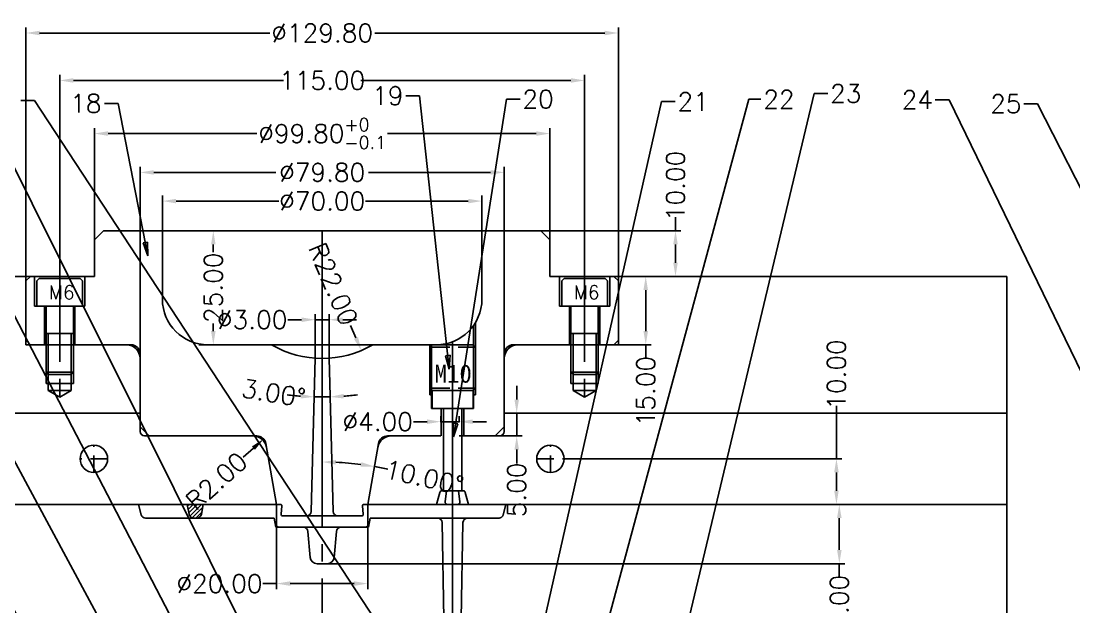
# Model space of a CAD drawing. Header units: millimetres. Extents: x -3459 to 4133, y -535 to 399.
# Drawn here: x 2379.5 to 2610.2, y -266.1 to -137.6 of the extents above; entities that cross this region are included whole.
import ezdxf

# ---------------------------------------------------------------- set-up
doc = ezdxf.new("R2010")
doc.units = ezdxf.units.MM
doc.header["$LTSCALE"] = 15
doc.linetypes.add('CENTER', pattern=[2, 1.25, -0.25, 0.25, -0.25])
doc.linetypes.add('DASHED2', pattern=[0.375, 0.25, -0.125])
for name, color, linetype in [('cl', 1, 'CENTER'), ('COOL-1', 7, 'DASHED2'), ('DIM', 1, 'Continuous'), ('EJE', 6, 'Continuous'), ('main', 4, 'Continuous'), ('SCREW', 6, 'DASHED2')]:
    doc.layers.add(name, color=color, linetype=linetype)
doc.styles.add('TXT', font='txt.shx')
doc.dimstyles.new('DIM-P4', dxfattribs={"dimtxt": 4, "dimasz": 3, "dimexe": 1.2, "dimexo": 0, "dimgap": 0.5, "dimtad": 0, "dimzin": 1, "dimdsep": 46, "dimtxsty": 'TXT', "dimcen": 0, "dimclrd": 256, "dimclre": 256, "dimclrt": 256, "dimazin": 0, "dimtfac": 1, "dimtmove": 0, "dimatfit": 3, "dimldrblk": 'CLOSEDBLANK', "dimfxl": 1, "dimtolj": 1, "dimtzin": 0, "dimarcsym": 0})

# ---------------------------------------------------------------- blocks, each defined once
blk = doc.blocks.new('*D72')
at = {"layer": 'DEFPOINTS', "color": 0, "linetype": 'ByBlock'}
for p in [(2471.49, -225.64), (2475.49, -225.51), (2475.49, -225.64)]:
    blk.add_point(p, dxfattribs=at)
at = {"layer": 'DIM', "linetype": 'ByBlock', "lineweight": -2}
for p, q in [((2468.49, -225.51), (2465.49, -225.51)), ((2471.49, -225.64), (2471.49, -224.31)), ((2475.49, -225.51), (2471.49, -225.51)), ((2475.49, -225.64), (2475.49, -224.31)), ((2478.49, -225.51), (2481.49, -225.51))]:
    blk.add_line(p, q, dxfattribs=at)
at = {"layer": 'DIM', "linetype": 'ByBlock'}
for points in [[(2468.49, -225.01), (2468.49, -226.01), (2471.49, -225.51)], [(2478.49, -225.01), (2478.49, -226.01), (2475.49, -225.51)]]:
    blk.add_solid(points, dxfattribs=at)
at = {"layer": 'DIM', "linetype": 'ByBlock', "insert": (2457.65, -225.51), "char_height": 4, "attachment_point": 5, "style": 'TXT'}
blk.add_mtext('\\A1;%%c4.00', dxfattribs=at)
blk = doc.blocks.new('_ClosedBlank')
at = {"color": 0, "linetype": 'ByBlock', "lineweight": -2}
for p, q in [((-1, 0.167), (0, 0)), ((-1, 0.167), (-1, -0.167)), ((0, 0), (-1, -0.167))]:
    blk.add_line(p, q, dxfattribs=at)
blk = doc.blocks.new('*D98')
at = {"layer": 'DEFPOINTS', "color": 0, "linetype": 'ByBlock'}
for p in [(2493.39, -183.64), (2509.39, -193.64), (2522.9, -193.64)]:
    blk.add_point(p, dxfattribs=at)
at = {"layer": 'DIM', "linetype": 'ByBlock', "lineweight": -2}
for p, q in [((2522.9, -183.64), (2522.9, -180.64)), ((2493.39, -183.64), (2524.1, -183.64)), ((2522.9, -190.64), (2522.9, -186.64)), ((2509.39, -193.64), (2524.1, -193.64))]:
    blk.add_line(p, q, dxfattribs=at)
at = {"layer": 'DIM', "linetype": 'ByBlock'}
for points in [[(2522.4, -186.64), (2523.4, -186.64), (2522.9, -183.64)], [(2522.4, -190.64), (2523.4, -190.64), (2522.9, -193.64)]]:
    blk.add_solid(points, dxfattribs=at)
at = {"layer": 'DIM', "linetype": 'ByBlock', "insert": (2522.9, -173.81), "char_height": 4, "attachment_point": 5, "rotation": 90, "style": 'TXT'}
blk.add_mtext('\\A1;10.00', dxfattribs=at)
blk = doc.blocks.new('*D99')
at = {"layer": 'DEFPOINTS', "color": 0, "linetype": 'ByBlock'}
for p in [(2508.49, -193.64), (2516.38, -193.64), (2509.39, -208.64)]:
    blk.add_point(p, dxfattribs=at)
at = {"layer": 'DIM', "linetype": 'ByBlock', "lineweight": -2}
for p, q in [((2508.49, -193.64), (2517.58, -193.64)), ((2516.38, -196.64), (2516.38, -205.64)), ((2509.39, -208.64), (2517.58, -208.64)), ((2516.38, -208.64), (2516.38, -211.64))]:
    blk.add_line(p, q, dxfattribs=at)
at = {"layer": 'DIM', "linetype": 'ByBlock'}
for points in [[(2515.88, -196.64), (2516.88, -196.64), (2516.38, -193.64)], [(2515.88, -205.64), (2516.88, -205.64), (2516.38, -208.64)]]:
    blk.add_solid(points, dxfattribs=at)
at = {"layer": 'DIM', "linetype": 'ByBlock', "insert": (2516.38, -218.81), "char_height": 4, "attachment_point": 5, "rotation": 90, "style": 'TXT'}
blk.add_mtext('\\A1;15.00', dxfattribs=at)
blk = doc.blocks.new('*D100')
at = {"layer": 'DEFPOINTS', "color": 0, "linetype": 'ByBlock'}
for p in [(2480.49, -177.13), (2410.49, -183.64), (2480.49, -183.64)]:
    blk.add_point(p, dxfattribs=at)
at = {"layer": 'DIM', "linetype": 'ByBlock', "lineweight": -2}
for p, q in [((2410.49, -183.64), (2410.49, -175.93)), ((2413.49, -177.13), (2435.99, -177.13)), ((2477.49, -177.13), (2454.99, -177.13)), ((2480.49, -183.64), (2480.49, -175.93))]:
    blk.add_line(p, q, dxfattribs=at)
at = {"layer": 'DIM', "linetype": 'ByBlock'}
for points in [[(2413.49, -176.63), (2413.49, -177.63), (2410.49, -177.13)], [(2477.49, -176.63), (2477.49, -177.63), (2480.49, -177.13)]]:
    blk.add_solid(points, dxfattribs=at)
at = {"layer": 'DIM', "linetype": 'ByBlock', "insert": (2445.49, -177.13), "char_height": 4, "attachment_point": 5, "style": 'TXT'}
blk.add_mtext('\\A1;%%c70.00', dxfattribs=at)
blk = doc.blocks.new('*D101')
at = {"layer": 'DEFPOINTS', "color": 0, "linetype": 'ByBlock'}
for p in [(2510.39, -140.27), (2380.59, -194.64), (2510.39, -194.64)]:
    blk.add_point(p, dxfattribs=at)
at = {"layer": 'DIM', "linetype": 'ByBlock', "lineweight": -2}
for p, q in [((2380.59, -194.64), (2380.59, -139.07)), ((2383.59, -140.27), (2433.99, -140.27)), ((2507.39, -140.27), (2456.99, -140.27)), ((2510.39, -194.64), (2510.39, -139.07))]:
    blk.add_line(p, q, dxfattribs=at)
at = {"layer": 'DIM', "linetype": 'ByBlock'}
for points in [[(2383.59, -139.77), (2383.59, -140.77), (2380.59, -140.27)], [(2507.39, -139.77), (2507.39, -140.77), (2510.39, -140.27)]]:
    blk.add_solid(points, dxfattribs=at)
at = {"layer": 'DIM', "linetype": 'ByBlock', "insert": (2445.49, -140.27), "char_height": 4, "attachment_point": 5, "style": 'TXT'}
blk.add_mtext('\\A1;%%c129.80', dxfattribs=at)
blk = doc.blocks.new('*D102')
at = {"layer": 'DEFPOINTS', "color": 0, "linetype": 'ByBlock'}
for p in [(2502.99, -150.67), (2387.99, -193.64), (2502.99, -193.64)]:
    blk.add_point(p, dxfattribs=at)
at = {"layer": 'DIM', "linetype": 'ByBlock', "lineweight": -2}
for p, q in [((2387.99, -193.64), (2387.99, -149.47)), ((2502.99, -193.64), (2502.99, -149.47)), ((2390.99, -150.67), (2436.99, -150.67)), ((2499.99, -150.67), (2453.99, -150.67))]:
    blk.add_line(p, q, dxfattribs=at)
at = {"layer": 'DIM', "linetype": 'ByBlock'}
for points in [[(2390.99, -150.17), (2390.99, -151.17), (2387.99, -150.67)], [(2499.99, -150.17), (2499.99, -151.17), (2502.99, -150.67)]]:
    blk.add_solid(points, dxfattribs=at)
at = {"layer": 'DIM', "linetype": 'ByBlock', "insert": (2445.49, -150.67), "char_height": 4, "attachment_point": 5, "style": 'TXT'}
blk.add_mtext('\\A1;115.00', dxfattribs=at)
blk = doc.blocks.new('*D103')
at = {"layer": 'DEFPOINTS', "color": 0, "linetype": 'ByBlock'}
for p in [(2495.39, -162.32), (2395.59, -185.64), (2495.39, -185.64)]:
    blk.add_point(p, dxfattribs=at)
at = {"layer": 'DIM', "linetype": 'ByBlock', "lineweight": -2}
for p, q in [((2395.59, -185.64), (2395.59, -161.12)), ((2495.39, -185.64), (2495.39, -161.12)), ((2398.59, -162.32), (2431.15, -162.32)), ((2492.39, -162.32), (2459.82, -162.32))]:
    blk.add_line(p, q, dxfattribs=at)
at = {"layer": 'DIM', "linetype": 'ByBlock'}
for points in [[(2398.59, -161.82), (2398.59, -162.82), (2395.59, -162.32)], [(2492.39, -161.82), (2492.39, -162.82), (2495.39, -162.32)]]:
    blk.add_solid(points, dxfattribs=at)
at = {"layer": 'DIM', "linetype": 'ByBlock', "insert": (2445.49, -162.32), "char_height": 4, "attachment_point": 5, "style": 'TXT'}
blk.add_mtext('\\A1;\\A1;%%c99.80{\\H0.7x;\\S+0^ -0.1;}', dxfattribs=at)
blk = doc.blocks.new('*D104')
at = {"layer": 'DEFPOINTS', "color": 0, "linetype": 'ByBlock'}
for p in [(2443.99, -203.14), (2443.99, -211.59), (2446.99, -211.64)]:
    blk.add_point(p, dxfattribs=at)
at = {"layer": 'DIM', "linetype": 'ByBlock', "lineweight": -2}
for p, q in [((2443.99, -211.59), (2443.99, -201.94)), ((2446.99, -211.64), (2446.99, -201.94)), ((2440.99, -203.14), (2437.99, -203.14)), ((2446.99, -203.14), (2443.99, -203.14)), ((2449.99, -203.14), (2452.99, -203.14))]:
    blk.add_line(p, q, dxfattribs=at)
at = {"layer": 'DIM', "linetype": 'ByBlock'}
for points in [[(2440.99, -202.64), (2440.99, -203.64), (2443.99, -203.14)], [(2449.99, -202.64), (2449.99, -203.64), (2446.99, -203.14)]]:
    blk.add_solid(points, dxfattribs=at)
at = {"layer": 'DIM', "linetype": 'ByBlock', "insert": (2430.15, -203.14), "char_height": 4, "attachment_point": 5, "style": 'TXT'}
blk.add_mtext('\\A1;%%c3.00', dxfattribs=at)
blk = doc.blocks.new('*D105')
at = {"layer": 'DEFPOINTS', "color": 0, "linetype": 'ByBlock'}
for p in [(2445.49, -189.64), (2454.06, -209.9)]:
    blk.add_point(p, dxfattribs=at)
at = {"layer": 'DIM', "linetype": 'ByBlock', "lineweight": -2}
blk.add_line((2451.72, -204.38), (2452.89, -207.14), dxfattribs=at)
at = {"layer": 'DIM', "linetype": 'ByBlock'}
blk.add_solid([(2453.35, -206.94), (2452.43, -207.33), (2454.06, -209.9)], dxfattribs=at)
at = {"layer": 'DIM', "linetype": 'ByBlock', "insert": (2447.89, -195.32), "char_height": 4, "attachment_point": 5, "rotation": 292.9304, "style": 'TXT'}
blk.add_mtext('\\A1;R22.00', dxfattribs=at)
blk = doc.blocks.new('*D106')
at = {"layer": 'DEFPOINTS', "color": 0, "linetype": 'ByBlock'}
for p in [(2485.39, -170.84), (2405.59, -210.64), (2485.39, -210.64)]:
    blk.add_point(p, dxfattribs=at)
at = {"layer": 'DIM', "linetype": 'ByBlock', "lineweight": -2}
for p, q in [((2405.59, -210.64), (2405.59, -169.64)), ((2485.39, -210.64), (2485.39, -169.64)), ((2408.59, -170.84), (2435.32, -170.84)), ((2482.39, -170.84), (2455.65, -170.84))]:
    blk.add_line(p, q, dxfattribs=at)
at = {"layer": 'DIM', "linetype": 'ByBlock'}
for points in [[(2408.59, -170.34), (2408.59, -171.34), (2405.59, -170.84)], [(2482.39, -170.34), (2482.39, -171.34), (2485.39, -170.84)]]:
    blk.add_solid(points, dxfattribs=at)
at = {"layer": 'DIM', "linetype": 'ByBlock', "insert": (2445.49, -170.84), "char_height": 4, "attachment_point": 5, "style": 'TXT'}
blk.add_mtext('\\A1;%%c79.80', dxfattribs=at)
blk = doc.blocks.new('*D107')
at = {"layer": 'DEFPOINTS', "color": 0, "linetype": 'ByBlock'}
for p in [(2485.39, -223.64), (2484.39, -228.64), (2488.11, -228.64)]:
    blk.add_point(p, dxfattribs=at)
at = {"layer": 'DIM', "linetype": 'ByBlock', "lineweight": -2}
for p, q in [((2488.11, -220.64), (2488.11, -217.64)), ((2485.39, -223.64), (2489.31, -223.64)), ((2488.11, -223.64), (2488.11, -228.64)), ((2484.39, -228.64), (2489.31, -228.64)), ((2488.11, -231.64), (2488.11, -234.64))]:
    blk.add_line(p, q, dxfattribs=at)
at = {"layer": 'DIM', "linetype": 'ByBlock'}
for points in [[(2487.61, -220.64), (2488.61, -220.64), (2488.11, -223.64)], [(2487.61, -231.64), (2488.61, -231.64), (2488.11, -228.64)]]:
    blk.add_solid(points, dxfattribs=at)
at = {"layer": 'DIM', "linetype": 'ByBlock', "insert": (2488.11, -240.47), "char_height": 4, "attachment_point": 5, "rotation": 90, "style": 'TXT'}
blk.add_mtext('\\A1;5.00', dxfattribs=at)
blk = doc.blocks.new('*D112')
at = {"layer": 'DEFPOINTS', "color": 0, "linetype": 'ByBlock'}
for p in [(2421.64, -183.64), (2426.2, -183.64), (2426.2, -208.64)]:
    blk.add_point(p, dxfattribs=at)
at = {"layer": 'DIM', "linetype": 'ByBlock', "lineweight": -2}
for p, q in [((2426.2, -183.64), (2420.44, -183.64)), ((2421.64, -186.64), (2421.64, -188.31)), ((2421.64, -205.64), (2421.64, -203.97)), ((2426.2, -208.64), (2420.44, -208.64))]:
    blk.add_line(p, q, dxfattribs=at)
at = {"layer": 'DIM', "linetype": 'ByBlock'}
for points in [[(2421.14, -186.64), (2422.14, -186.64), (2421.64, -183.64)], [(2421.14, -205.64), (2422.14, -205.64), (2421.64, -208.64)]]:
    blk.add_solid(points, dxfattribs=at)
at = {"layer": 'DIM', "linetype": 'ByBlock', "insert": (2421.64, -196.14), "char_height": 4, "attachment_point": 5, "rotation": 90, "style": 'TXT'}
blk.add_mtext('\\A1;25.00', dxfattribs=at)
blk = doc.blocks.new('*D113')
at = {"layer": 'DEFPOINTS', "color": 0, "linetype": 'ByBlock'}
for p in [(2546.53, -243.64), (2445.49, -256.64), (2558.79, -256.64)]:
    blk.add_point(p, dxfattribs=at)
at = {"layer": 'DIM', "linetype": 'ByBlock', "lineweight": -2}
for p, q in [((2546.53, -243.64), (2559.99, -243.64)), ((2558.79, -246.64), (2558.79, -253.64)), ((2445.49, -256.64), (2559.99, -256.64)), ((2558.79, -256.64), (2558.79, -259.64))]:
    blk.add_line(p, q, dxfattribs=at)
at = {"layer": 'DIM', "linetype": 'ByBlock'}
for points in [[(2558.29, -246.64), (2559.29, -246.64), (2558.79, -243.64)], [(2558.29, -253.64), (2559.29, -253.64), (2558.79, -256.64)]]:
    blk.add_solid(points, dxfattribs=at)
at = {"layer": 'DIM', "linetype": 'ByBlock', "insert": (2558.79, -266.81), "char_height": 4, "attachment_point": 5, "rotation": 90, "style": 'TXT'}
blk.add_mtext('\\A1;13.00', dxfattribs=at)
blk = doc.blocks.new('*D114')
at = {"layer": 'DEFPOINTS', "color": 0, "linetype": 'ByBlock'}
for p in [(2443.99, -211.59), (2446.99, -211.59), (2446.06, -220.09), (2443.11, -245.17), (2447.86, -245.17)]:
    blk.add_point(p, dxfattribs=at)
at = {"layer": 'DIM', "linetype": 'ByBlock', "lineweight": -2}
for start, end in [(263.2738, 265.8869), (268.5, 271.5), (274.1131, 276.7262)]:
    blk.add_arc((2445.49, -154.31), 65.78, start, end, dxfattribs=at)
at = {"layer": 'DIM', "linetype": 'ByBlock'}
for points in [[(2440.79, -219.42), (2440.74, -220.42), (2443.76, -220.07)], [(2450.23, -220.42), (2450.18, -219.42), (2447.21, -220.07)]]:
    blk.add_solid(points, dxfattribs=at)
at = {"layer": 'DIM', "linetype": 'ByBlock', "insert": (2434.86, -219.23), "char_height": 4, "attachment_point": 5, "rotation": 350.7059, "style": 'TXT'}
blk.add_mtext('\\A1;3.00°', dxfattribs=at)
blk = doc.blocks.new('*D123')
at = {"layer": 'DEFPOINTS', "color": 0, "linetype": 'ByBlock'}
for p in [(2498.49, -233.64), (2558.16, -233.64), (2533.01, -243.64)]:
    blk.add_point(p, dxfattribs=at)
at = {"layer": 'DIM', "linetype": 'ByBlock', "lineweight": -2}
for p, q in [((2558.16, -233.64), (2558.16, -222.01)), ((2498.49, -233.64), (2559.36, -233.64)), ((2558.16, -240.64), (2558.16, -236.64)), ((2533.01, -243.64), (2559.36, -243.64))]:
    blk.add_line(p, q, dxfattribs=at)
at = {"layer": 'DIM', "linetype": 'ByBlock'}
for points in [[(2557.66, -236.64), (2558.66, -236.64), (2558.16, -233.64)], [(2557.66, -240.64), (2558.66, -240.64), (2558.16, -243.64)]]:
    blk.add_solid(points, dxfattribs=at)
at = {"layer": 'DIM', "linetype": 'ByBlock', "insert": (2558.16, -215.17), "char_height": 4, "attachment_point": 5, "rotation": 90, "style": 'TXT'}
blk.add_mtext('\\A1;10.00', dxfattribs=at)
blk = doc.blocks.new('*D124')
at = {"layer": 'DEFPOINTS', "color": 0, "linetype": 'ByBlock'}
for p in [(2435.49, -243.64), (2455.49, -243.64), (2435.49, -261.01)]:
    blk.add_point(p, dxfattribs=at)
at = {"layer": 'DIM', "linetype": 'ByBlock', "lineweight": -2}
for p, q in [((2435.49, -243.64), (2435.49, -262.21)), ((2455.49, -243.64), (2455.49, -262.21)), ((2435.49, -261.01), (2432.49, -261.01)), ((2452.49, -261.01), (2438.49, -261.01))]:
    blk.add_line(p, q, dxfattribs=at)
at = {"layer": 'DIM', "linetype": 'ByBlock'}
for points in [[(2438.49, -260.51), (2438.49, -261.51), (2435.49, -261.01)], [(2452.49, -260.51), (2452.49, -261.51), (2455.49, -261.01)]]:
    blk.add_solid(points, dxfattribs=at)
at = {"layer": 'DIM', "linetype": 'ByBlock', "insert": (2422.99, -261.01), "char_height": 4, "attachment_point": 5, "style": 'TXT'}
blk.add_mtext('\\A1;%%c20.00', dxfattribs=at)
blk = doc.blocks.new('*D125')
at = {"layer": 'DEFPOINTS', "color": 0, "linetype": 'ByBlock'}
for p in [(2445.49, -193.64), (2457.84, -230.29), (2449.32, -234.45), (2455.49, -243.64), (2445.49, -458.64)]:
    blk.add_point(p, dxfattribs=at)
at = {"layer": 'DIM', "linetype": 'ByBlock', "lineweight": -2}
for start, end in [(82.604, 87.396), (77.396, 80)]:
    blk.add_arc((2445.49, -300.35), 66.02, start, end, dxfattribs=at)
at = {"layer": 'DIM', "linetype": 'ByBlock'}
for points in [[(2448.47, -234.91), (2448.5, -233.91), (2445.49, -234.34)], [(2454.06, -234.39), (2453.91, -235.38), (2456.95, -235.34)]]:
    blk.add_solid(points, dxfattribs=at)
at = {"layer": 'DIM', "linetype": 'ByBlock', "insert": (2467.86, -237.71), "char_height": 4, "attachment_point": 5, "rotation": 347.396, "style": 'TXT'}
blk.add_mtext('\\A1;10.00°', dxfattribs=at)
blk = doc.blocks.new('*D132')
at = {"layer": 'DEFPOINTS', "color": 0, "linetype": 'ByBlock'}
for p in [(2431.16, -230.64), (2432.65, -229.31)]:
    blk.add_point(p, dxfattribs=at)
at = {"layer": 'DIM', "linetype": 'ByBlock', "lineweight": -2}
blk.add_line((2428.18, -233.3), (2430.42, -231.31), dxfattribs=at)
at = {"layer": 'DIM', "linetype": 'ByBlock'}
blk.add_solid([(2430.08, -230.93), (2430.75, -231.68), (2432.65, -229.31)], dxfattribs=at)
at = {"layer": 'DIM', "linetype": 'ByBlock', "insert": (2422.33, -238.52), "char_height": 4, "attachment_point": 5, "rotation": 41.7483, "style": 'TXT'}
blk.add_mtext('\\A1;R2.00', dxfattribs=at)

msp = doc.modelspace()

# ---------------------------------------------------------------- hatches: boundary and pattern name
at = {"layer": 'main', "linetype": 'ByBlock'}
h = msp.add_hatch(dxfattribs=at)
h.set_pattern_fill('ANSI31', color=256, scale=0.2, style=0)
h.set_pattern_definition([(45, (4221.08256, -965.0252), (-0.4490128, 0.4490128), [])])
h.paths.add_polyline_path([(2418.0643, -246.64, 0.36397023), (2419.0491, -245.8137), (2419.4324, -243.64), (2415.9324, -243.64), (2416.3157, -245.8137, 0.36397023), (2417.3005, -246.64)])

# ---------------------------------------------------------------- linework, layer by layer
at = {"layer": 'cl'}
for p, q in [((2445.4854, -183.64), (2445.4854, -246.14)), ((2445.4854, -458.64), (2445.4854, -193.64))]:
    msp.add_line(p, q, dxfattribs=at)
at = {"layer": 'cl', "linetype": 'ByBlock'}
msp.add_line((2474.0568, -207.9805), (2474.0568, -294.247), dxfattribs=at)
at = {"layer": 'COOL-1'}
for p, q in [((2395.4854, -236.6444), (2395.4854, -230.6444)), ((2495.4854, -236.6444), (2495.4854, -230.6444)), ((2398.4854, -233.6444), (2392.4854, -233.6444)), ((2492.4854, -233.6444), (2498.4854, -233.6444))]:
    msp.add_line(p, q, dxfattribs=at)
at = {"layer": 'COOL-1', "linetype": 'ByBlock'}
for centre in [(2395.4854, -233.6444), (2495.4854, -233.6444)]:
    msp.add_circle(centre, 3, dxfattribs=at)
at = {"layer": 'DIM', "linetype": 'ByBlock'}
msp.add_line((2426.1971, -208.64), (2418.4854, -208.64), dxfattribs=at)
at = {"layer": 'EJE'}
for p, q in [((2478.6554, -204.4064), (2478.6554, -222.64)), ((2479.0554, -219.64), (2479.0554, -203.7932)), ((2469.0554, -219.64), (2469.0554, -208.64)), ((2469.5554, -208.64), (2469.0554, -209.14)), ((2469.4554, -208.64), (2469.4554, -222.64)), ((2469.5554, -208.64), (2478.5554, -208.64)), ((2478.5554, -208.64), (2479.0554, -209.14)), ((2469.5554, -218.64), (2469.0554, -218.14)), ((2469.5554, -218.64), (2478.5554, -218.64)), ((2469.5554, -218.64), (2469.5554, -222.64)), ((2478.5554, -218.64), (2479.0554, -218.14)), ((2478.5554, -218.64), (2478.5554, -222.64)), ((2469.0554, -219.64), (2469.5554, -219.64)), ((2478.5554, -219.64), (2479.0554, -219.64)), ((2469.4554, -222.64), (2478.6554, -222.64)), ((2471.5554, -222.64), (2471.5554, -228.64)), ((2472.0554, -222.64), (2472.0554, -240.64)), ((2472.0554, -222.64), (2472.0554, -228.64)), ((2476.0554, -222.64), (2476.0554, -240.64)), ((2476.0554, -222.64), (2476.0554, -228.64)), ((2476.5554, -222.64), (2476.5554, -228.64)), ((2472.0554, -240.64), (2476.0554, -240.64)), ((2472.4349, -243.0748), (2472.7554, -240.64)), ((2475.6759, -243.0748), (2475.3554, -240.64)), ((2472.9306, -243.64), (2475.1802, -243.64))]:
    msp.add_line(p, q, dxfattribs=at)
for centre, start, end in [((2472.9306, -243.14), 172.5, 270), ((2475.1802, -243.14), 270, 7.5)]:
    msp.add_arc(centre, 0.5, start, end, dxfattribs=at)
at = {"layer": 'main'}
for p, q in [((2395.5854, -185.64), (2397.5854, -183.64)), ((2493.3854, -183.64), (2397.5854, -183.64)), ((2410.4854, -183.64), (2410.4854, -198.64)), ((2480.4854, -183.64), (2480.4854, -198.64)), ((2493.3854, -183.64), (2495.3854, -185.64)), ((2395.5854, -193.64), (2395.5854, -185.64)), ((2495.3854, -193.64), (2495.3854, -185.64)), ((2395.4854, -193.64), (2295.4854, -193.64)), ((2380.5854, -194.64), (2381.5854, -193.64)), ((2380.5854, -208.64), (2380.5854, -193.64)), ((2395.5854, -193.64), (2381.5854, -193.64)), ((2509.3854, -193.64), (2495.3854, -193.64)), ((2595.4854, -193.64), (2495.4854, -193.64)), ((2510.3854, -194.64), (2509.3854, -193.64)), ((2510.3854, -194.64), (2510.3854, -193.64)), ((2595.4854, -223.64), (2595.4854, -193.64)), ((2510.3854, -208.64), (2510.3854, -194.64)), ((2381.5854, -208.64), (2380.5854, -207.64)), ((2403.5854, -208.64), (2380.5854, -208.64)), ((2420.4854, -208.64), (2470.4854, -208.64)), ((2487.3854, -208.64), (2510.3854, -208.64)), ((2510.3854, -207.64), (2509.3854, -208.64)), ((2405.5854, -227.64), (2405.5854, -210.64)), ((2443.1061, -245.1662), (2443.9854, -211.5886)), ((2447.8647, -245.1662), (2446.9854, -211.5886)), ((2485.3854, -227.64), (2485.3854, -210.64)), ((2295.4854, -223.64), (2405.5854, -223.64)), ((2485.3854, -223.64), (2595.4854, -223.64)), ((2595.4854, -223.64), (2595.4854, -243.64)), ((2407.5854, -228.64), (2405.5854, -226.64)), ((2483.3854, -228.64), (2485.3854, -226.64)), ((2406.5854, -228.64), (2431.1623, -228.64)), ((2433.1319, -230.2927), (2435.4854, -243.64)), ((2457.8389, -230.2927), (2455.4854, -243.64)), ((2471.4854, -228.64), (2459.8085, -228.64)), ((2484.3854, -228.64), (2475.4854, -228.64)), ((2471.2599, -241.0106), (2470.5554, -243.64)), ((2471.7429, -240.64), (2472.0554, -240.64)), ((2476.0554, -240.64), (2476.3679, -240.64)), ((2476.8508, -241.0106), (2477.5554, -243.64)), ((2435.4854, -243.64), (2295.4854, -243.64)), ((2435.4854, -243.64), (2436.3767, -243.64)), ((2436.5139, -245.8139), (2436.6756, -243.9662)), ((2454.4569, -245.8139), (2454.2952, -243.9662)), ((2454.5941, -243.64), (2455.4854, -243.64)), ((2595.4854, -243.64), (2455.4854, -243.64)), ((2595.4854, -243.64), (2595.4854, -293.64)), ((2406.7859, -246.64), (2434.9564, -246.64)), ((2435.3091, -248.64), (2434.9564, -246.64)), ((2436.8128, -246.14), (2442.1065, -246.14)), ((2442.1065, -246.14), (2448.8643, -246.14)), ((2454.158, -246.14), (2448.8643, -246.14)), ((2456.0144, -246.64), (2484.1849, -246.64)), ((2441.3691, -248.64), (2435.3091, -248.64)), ((2441.3691, -248.64), (2449.6017, -248.64)), ((2449.6017, -248.64), (2455.6617, -248.64)), ((2472.1418, -268.64), (2471.7749, -247.6226)), ((2475.969, -268.64), (2476.3359, -247.6226)), ((2442.3653, -249.5529), (2442.8655, -255.2708)), ((2448.6055, -249.5529), (2448.1053, -255.2708)), ((2446.611, -256.64), (2444.3598, -256.64))]:
    msp.add_line(p, q, dxfattribs=at)
at = {"layer": 'main', "linetype": 'DASHED2'}
for p, q in [((2405.82, -245.8988), (2405.2147, -243.64)), ((2485.1508, -245.8988), (2485.7561, -243.64)), ((2455.6617, -248.64), (2456.0144, -246.64))]:
    msp.add_line(p, q, dxfattribs=at)
at = {"layer": 'main', "linetype": 'ByBlock'}
for p, q in [((2415.9324, -243.64), (2416.3157, -245.8137)), ((2419.4324, -243.64), (2419.0491, -245.8137)), ((2417.3005, -246.64), (2418.0643, -246.64))]:
    msp.add_line(p, q, dxfattribs=at)
at = {"layer": 'main'}
for centre, radius, start, end in [((2420.4854, -198.64), 10, 180, 270), ((2470.4854, -198.64), 10, 270, 0), ((2402.5854, -211.64), 3, 360, 90), ((2403.5854, -210.64), 2, 0, 90), ((2445.4854, -189.64), 22, 239.727359, 300.272641), ((2487.3854, -210.64), 2, 90, 180), ((2488.3854, -211.64), 3, 90, 180), ((2406.5854, -227.64), 1, 180, 270), ((2484.3854, -227.64), 1, 270, 0), ((2430.3232, -231.64), 3, 10, 90), ((2431.1623, -230.64), 2, 10, 90), ((2460.6476, -231.64), 3, 90, 170), ((2459.8085, -230.64), 2, 90, 170), ((2471.7429, -241.14), 0.5, 90, 165), ((2476.3679, -241.14), 0.5, 15, 90), ((2436.3767, -243.94), 0.3, 355, 90), ((2454.5941, -243.94), 0.3, 90, 185), ((2406.7859, -245.64), 1, 195, 270), ((2436.8128, -245.84), 0.3, 175, 270), ((2442.1065, -245.14), 1, 270, 358.5), ((2448.8643, -245.14), 1, 181.5, 270), ((2454.158, -245.84), 0.3, 270, 5), ((2470.7751, -247.64), 1, 1, 90), ((2477.3357, -247.64), 1, 90, 179), ((2436.1482, -247.64), 1, 190, 270), ((2441.3691, -249.64), 1, 5, 90), ((2449.6017, -249.64), 1, 90, 175), ((2454.8226, -247.64), 1, 270, 350), ((2444.3598, -255.14), 1.5, 185, 270), ((2446.611, -255.14), 1.5, 270, 355)]:
    msp.add_arc(centre, radius, start, end, dxfattribs=at)
at = {"layer": 'main', "linetype": 'ByBlock'}
for centre, start, end in [((2417.3005, -245.64), 190, 270), ((2418.0643, -245.64), 270, 350)]:
    msp.add_arc(centre, 1, start, end, dxfattribs=at)
at = {"layer": 'main', "linetype": 'DASHED2'}
msp.add_arc((2484.1849, -245.64), 1, 270, 345, dxfattribs=at)
at = {"layer": 'SCREW', "linetype": 'Continuous'}
for p, q in [((2382.4854, -193.64), (2382.4854, -200.14)), ((2393.4854, -193.64), (2393.4854, -200.14)), ((2497.4854, -193.64), (2497.4854, -200.14)), ((2508.4854, -193.64), (2508.4854, -200.14)), ((2383.4854, -194.14), (2382.9854, -194.64)), ((2382.9854, -194.64), (2382.9854, -200.14)), ((2383.4854, -194.14), (2392.4854, -194.14)), ((2392.4854, -194.14), (2392.9854, -194.64)), ((2392.9854, -194.64), (2392.9854, -200.14)), ((2498.4854, -194.14), (2497.9854, -194.64)), ((2497.9854, -194.64), (2497.9854, -200.14)), ((2507.4854, -194.14), (2498.4854, -194.14)), ((2507.4854, -194.14), (2507.9854, -194.64)), ((2507.9854, -194.64), (2507.9854, -200.14)), ((2382.4854, -200.14), (2393.4854, -200.14)), ((2384.6854, -200.14), (2384.6854, -208.64)), ((2384.9854, -200.14), (2384.9854, -217.14)), ((2390.9854, -200.14), (2390.9854, -217.14)), ((2391.2854, -200.14), (2391.2854, -208.64)), ((2508.4854, -200.14), (2497.4854, -200.14)), ((2499.6854, -200.14), (2499.6854, -208.64)), ((2499.9854, -200.14), (2499.9854, -217.14)), ((2505.9854, -200.14), (2505.9854, -217.14)), ((2506.2854, -200.14), (2506.2854, -208.64)), ((2384.9854, -206.14), (2390.9854, -206.14)), ((2385.4854, -206.14), (2385.4854, -218.6967)), ((2390.4854, -206.14), (2390.4854, -218.6967)), ((2505.9854, -206.14), (2499.9854, -206.14)), ((2500.4854, -206.14), (2500.4854, -218.6967)), ((2505.4854, -206.14), (2505.4854, -218.6967)), ((2384.9854, -214.64), (2390.9854, -214.64)), ((2384.9854, -214.64), (2385.4854, -215.14)), ((2385.4854, -215.14), (2390.4854, -215.14)), ((2390.4854, -215.14), (2390.9854, -214.64)), ((2500.4854, -215.14), (2499.9854, -214.64)), ((2505.9854, -214.64), (2499.9854, -214.64)), ((2505.4854, -215.14), (2500.4854, -215.14)), ((2505.9854, -214.64), (2505.4854, -215.14)), ((2384.9854, -217.14), (2390.9854, -217.14)), ((2385.4854, -218.6967), (2387.9854, -220.14)), ((2385.4854, -218.6967), (2390.4854, -218.6967)), ((2390.4854, -218.6967), (2387.9854, -220.14)), ((2505.9854, -217.14), (2499.9854, -217.14)), ((2505.4854, -218.6967), (2500.4854, -218.6967)), ((2500.4854, -218.6967), (2502.9854, -220.14)), ((2505.4854, -218.6967), (2502.9854, -220.14))]:
    msp.add_line(p, q, dxfattribs=at)
at = {"layer": 'SCREW', "linetype": 'CENTER'}
for p, q in [((2387.9854, -193.64), (2387.9854, -220.14)), ((2502.9854, -193.64), (2502.9854, -220.14))]:
    msp.add_line(p, q, dxfattribs=at)
at = {"layer": 'SCREW'}
for p, q in [((2479.0554, -209.14), (2469.0554, -209.14)), ((2479.0554, -218.14), (2469.0554, -218.14))]:
    msp.add_line(p, q, dxfattribs=at)

# ---------------------------------------------------------------- texts
at = {"layer": 'DIM', "linetype": 'ByBlock', "char_height": 4, "style": 'TXT'}
for s, insert, attachment_point in [('19', (2463.3101, -154.0355), 6), ('23', (2556.7754, -153.5421), 4), ('18', (2397.136, -155.7138), 6), ('20', (2489.3553, -154.7844), 4), ('21', (2523.3344, -155.3224), 4), ('22', (2542.1319, -154.8003), 4), ('24', (2579.3221, -154.9063), 6), ('25', (2598.7079, -155.7868), 6)]:
    msp.add_mtext(s, dxfattribs=dict(at, insert=insert, attachment_point=attachment_point))
at = {"layer": 'SCREW', "linetype": 'Continuous', "char_height": 3, "attachment_point": 1}
for insert in [(2385.6153, -195.6624), (2500.6153, -195.6624)]:
    msp.add_mtext('{\\Ftxt.shx|c134;M6}', dxfattribs=dict(at, insert=insert))
at = {"layer": 'SCREW', "insert": (2470.1151, -212.9672), "char_height": 4, "width": 15, "attachment_point": 1}
msp.add_mtext('M10', dxfattribs=at)

# ---------------------------------------------------------------- dimensions: what is measured, and where the dimension line sits
at = {"layer": 'DIM', "linetype": 'ByBlock'}
for base, p1, p2, text, picture, middle in [((2510.3854, -140.2709), (2380.5854, -194.64), (2510.3854, -194.64), '%%c<>', '*D101', (2445.4854, -140.2709)), ((2495.3854, -162.3193), (2395.5854, -185.64), (2495.3854, -185.64), '\\A1;%%c<>{\\H0.7x;\\S+0^ -0.1;}', '*D103', (2445.4854, -162.3193))]:
    dim = msp.add_linear_dim(base=base, p1=p1, p2=p2, text=text, dimstyle='DIM-P4', dxfattribs=at)
    dim.commit()
    dim.dimension.update_dxf_attribs({"geometry": picture, "text_midpoint": middle})
dim = msp.add_linear_dim(base=(2502.9854, -150.6651), p1=(2387.9854, -193.64), p2=(2502.9854, -193.64), dimstyle='DIM-P4', dxfattribs=at)
dim.commit()
dim.dimension.update_dxf_attribs({"geometry": '*D102', "text_midpoint": (2445.4854, -150.6651)})
for base, p1, p2, picture, middle in [((2485.3854, -170.8394), (2405.5854, -210.64), (2485.3854, -210.64), '*D106', (2445.4854, -170.8394)), ((2480.4854, -177.1323), (2410.4854, -183.64), (2480.4854, -183.64), '*D100', (2445.4854, -177.1323)), ((2443.9854, -203.1401), (2446.9867, -211.64), (2443.9854, -211.5888), '*D104', (2430.1521, -203.1401)), ((2475.4854, -225.506), (2471.4854, -225.64), (2475.4854, -225.64), '*D72', (2457.6521, -225.506)), ((2435.4854, -261.0056), (2455.4854, -243.64), (2435.4854, -243.64), '*D124', (2422.9854, -261.0056))]:
    dim = msp.add_linear_dim(base=base, p1=p1, p2=p2, text='%%c<>', dimstyle='DIM-P4', dxfattribs=at)
    dim.commit()
    dim.dimension.update_dxf_attribs({"geometry": picture, "text_midpoint": middle, "dimtype": 160})
for base, p1, p2, picture, middle in [((2522.9017, -193.64), (2493.3854, -183.64), (2509.3854, -193.64), '*D98', (2522.9017, -173.8067)), ((2516.384, -193.64), (2509.3854, -208.64), (2508.4854, -193.64), '*D99', (2516.384, -218.8067)), ((2558.1566, -233.6444), (2533.006, -243.64), (2498.4854, -233.6444), '*D123', (2558.1566, -215.1736)), ((2488.1085, -228.64), (2485.3854, -223.64), (2484.3854, -228.64), '*D107', (2488.1085, -240.4734))]:
    dim = msp.add_linear_dim(base=base, p1=p1, p2=p2, angle=90, dimstyle='DIM-P4', dxfattribs=at)
    dim.commit()
    dim.dimension.update_dxf_attribs({"geometry": picture, "text_midpoint": middle, "dimtype": 160})
for base, p1, p2, picture, middle in [((2421.6438, -183.64), (2426.1971, -208.64), (2426.1971, -183.64), '*D112', (2421.6438, -196.14)), ((2558.7894, -256.64), (2546.529, -243.64), (2445.4854, -256.64), '*D113', (2558.7894, -266.8067))]:
    dim = msp.add_linear_dim(base=base, p1=p1, p2=p2, angle=90, dimstyle='DIM-P4', dxfattribs=at)
    dim.commit()
    dim.dimension.update_dxf_attribs({"geometry": picture, "text_midpoint": middle})
for center, mpoint, picture, middle in [((2445.4854, -189.64), (2454.0569, -209.9016), '*D105', (2447.888, -195.3194)), ((2431.1623, -230.64), (2432.6544, -229.3083), '*D132', (2422.3337, -238.5194))]:
    dim = msp.add_radius_dim(center=center, mpoint=mpoint, dimstyle='DIM-P4', dxfattribs=at)
    dim.commit()
    dim.dimension.update_dxf_attribs({"geometry": picture, "text_midpoint": middle, "dimtype": 164})
dim = msp.add_angular_dim_2l(base=(2449.3239, -234.4489), line1=((2445.4854, -458.64), (2445.4854, -193.64)), line2=((2457.8389, -230.2927), (2455.4854, -243.64)), dimstyle='DIM-P4', dxfattribs=at)
dim.commit()
dim.dimension.update_dxf_attribs({"geometry": '*D125', "text_midpoint": (2467.8606, -237.7101)})
dim = msp.add_angular_dim_2l(base=(2446.0595, -220.0883), line1=((2443.1061, -245.1662), (2443.9854, -211.5886)), line2=((2447.8647, -245.1662), (2446.9854, -211.5886)), dimstyle='DIM-P4', dxfattribs=at)
dim.commit()
dim.dimension.update_dxf_attribs({"geometry": '*D114', "text_midpoint": (2434.861, -219.2272), "dimtype": 162})

# ---------------------------------------------------------------- leaders
at = {"layer": 'DIM', "linetype": 'ByBlock', "annotation_type": 0, "has_hookline": 1}
for points, hookline_direction, text_width in [([(2473.3216, -213.9892), (2466.8101, -154.0355), (2463.8101, -154.0355)], 1, 5.3333), ([(2498.826, -381.9258), (2553.2754, -153.5421), (2556.2754, -153.5421)], 0, 6.6667), ([(2406.4854, -315.4324), (2313.0249, -156.1229), (2310.0249, -156.1229)], 1, 5.3333), ([(2422.1291, -316.0525), (2336.2061, -156.3056), (2333.2061, -156.3056)], 1, 5.3333), ([(2430.4854, -303.0893), (2354.1149, -156.3056), (2351.1149, -156.3056)], 1, 5.3333), ([(2431.6674, -277.5444), (2370.6511, -155.0133), (2367.6511, -155.0133)], 1, 5.3333), ([(2481.9927, -306.8651), (2382.4617, -155.06), (2379.4617, -155.06)], 1, 5.3333), ([(2407.3011, -189.1468), (2400.7909, -155.7138), (2397.7909, -155.7138)], 1, 5.3333), ([(2458.3551, -427.8432), (2519.8344, -155.3224), (2522.8344, -155.3224)], 0, 5.3333), ([(2474.2506, -228.8451), (2485.8553, -154.7844), (2488.8553, -154.7844)], 0, 6), ([(2487.4924, -345.74), (2538.9432, -154.8003), (2541.6319, -154.8003)], 0, 6.6667), ([(2659.1772, -312.3413), (2582.8221, -154.9063), (2579.8221, -154.9063)], 1, 6.6667), ([(2652.8159, -255.285), (2602.2079, -155.7868), (2599.2079, -155.7868)], 1, 6.6667)]:
    msp.add_leader(points, dimstyle='DIM-P4', dxfattribs=dict(at, hookline_direction=hookline_direction, text_width=text_width))

doc.saveas('drawing.dxf')
